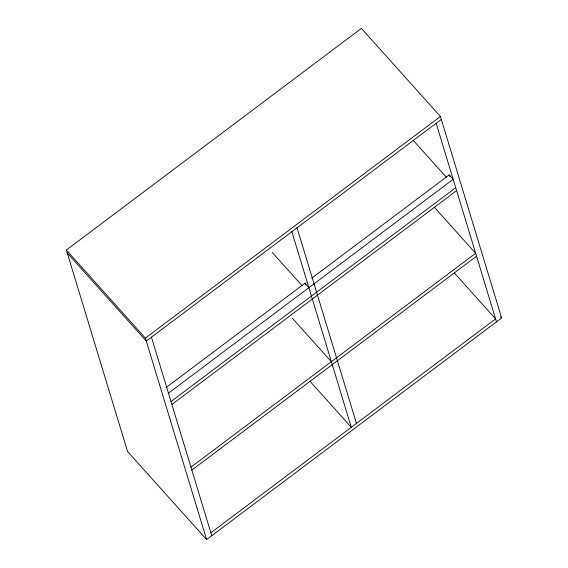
<?xml version="1.0" encoding="UTF-8"?>
<svg xmlns="http://www.w3.org/2000/svg" width="568" height="568" viewBox="0 0 568 568"><rect width="100%" height="100%" fill="white"/><g stroke="black" fill="none" stroke-linecap="round" stroke-linejoin="round"><path stroke-width="0.85" d="M66.357 250.041L361.39 28.4L440.427 116.475L501.643 317.959L206.61 539.6L127.573 451.524L66.357 250.041L145.394 338.116L206.61 539.6M145.394 338.116L440.427 116.475M441.322 119.415L146.281 341.056L67.251 252.973M165.927 387.703L305.449 282.892M311.818 278.1L449.217 174.887L453.172 179.289L168.462 393.17M171.011 401.562L455.721 187.681M171.905 404.501L456.615 190.621M190.947 467.173L475.657 253.292L434.314 207.221M191.835 470.112L476.545 256.232M210.877 532.784L495.587 318.904L454.301 272.896M413.199 140.296L446.86 177.812M500.465 316.646L501.643 317.959M308.871 287.685L304.924 283.283L305.435 284.966M272.356 252.547L302.204 285.81M292.293 318.158L331.357 361.695M309.844 381.114L351.294 427.299L291.86 231.694M436.16 123.291L496.482 321.843M449.217 174.887L449.728 176.563M297.021 227.811L356.455 423.423M151.45 337.172L211.772 535.723"/></g></svg>
